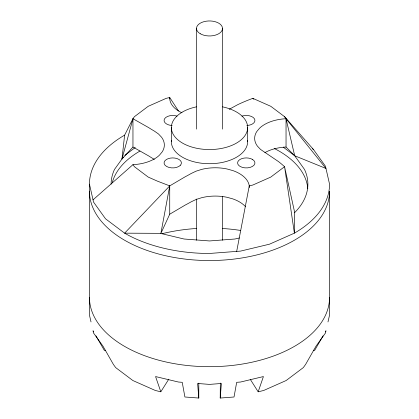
<?xml version="1.0" encoding="UTF-8"?>
<svg xmlns="http://www.w3.org/2000/svg" width="419" height="419" viewBox="0 0 419 419"><rect width="100%" height="100%" fill="white"/><g stroke="black" fill="none" stroke-linecap="round" stroke-linejoin="round"><path stroke-width="0.63" d="M325.322 331.895L325.966 330.769L325.458 333.016L315.989 346.209L305.613 364.41L303.33 367.589L286.114 380.541L263.671 390.482L258.167 391.802L263.42 376.561L240.569 382.028L236.677 382.322L234.027 396.997L220.216 398.05L220.321 383.071M229.214 109.296L237.735 104.666A142.701 82.386 0 0 1 252.84 98.355L270.789 106.306L284.564 116.671L286.041 118.729L286.041 147.038L294.698 155.753L304.524 169.454A98.376 56.795 0 0 1 294.698 212.553L294.384 233.163L269.522 244.177L240.569 251.101L209.5 253.464A120.049 69.308 0 0 1 124.616 233.163L105.536 218.807L93.542 202.089L89.451 184.156A120.049 69.308 0 0 1 124.616 135.143L132.959 118.729L134.436 116.671L148.211 106.306L166.16 98.355L169.732 97.501A32.661 18.855 0 0 0 181.94 112.779M220.216 398.05L221.373 383.485L209.5 384.391L197.632 383.485L198.789 398.05L184.894 396.992L182.234 382.317L178.431 382.028L155.564 376.561L160.823 391.796L155.329 390.482L132.886 380.541L115.67 367.589L113.387 364.41L103.011 346.209L93.542 333.016L93.034 330.769L93.678 331.895M93.034 199.842L132.959 164.651A34.133 19.703 0 0 0 159.445 155.171L162.242 151.809A34.133 19.703 0 0 0 161.561 137.223L158.455 133.949L154.339 131.074A142.701 82.386 0 0 1 148.845 127.722L132.959 118.729L132.959 147.038L121.981 158.995L124.616 135.143M132.959 164.651L134.436 166.71L148.211 177.075L157.188 181.05L169.732 185.884L160.854 233.472L169.732 214.193L169.732 185.884L185.303 176.708A142.701 82.386 0 0 0 191.111 173.539L196.097 171.162L201.764 169.37A34.133 19.703 0 0 1 227.025 168.977L232.854 170.591A34.133 19.703 0 0 1 249.268 185.884L249.368 187.183M236.677 251.395L249.268 185.884L252.84 185.03L270.789 177.075L284.564 166.71A142.701 82.386 0 0 0 278.556 161.629L260.545 149.431L257.439 146.158A34.133 19.703 0 0 1 256.758 131.571L259.555 128.209A34.133 19.703 0 0 1 286.041 118.729L325.966 168.464L294.698 155.753L283.234 147.127M327.983 321.933L329.549 315.078L329.549 191.232A120.049 69.308 0 0 1 209.5 260.539A120.049 69.308 0 0 1 89.451 191.232M121.981 158.995L132.959 118.729M323.049 335.839L314.617 350.473L313.349 350.205M160.823 391.796L168.768 379.195M123.306 157.141L114.476 169.454A98.376 56.795 0 0 0 111.124 184.156M169.732 185.884L124.616 233.163L160.309 233.341L184.041 239.013L209.5 240.951L234.959 239.013L239.338 237.971M124.825 155.36L135.248 147.519M169.732 214.193L185.303 205.017A142.701 82.386 0 0 0 191.111 201.848L196.097 199.47L201.764 197.679A34.133 19.703 0 0 1 227.025 197.286L232.854 198.899A34.133 19.703 0 0 1 245.466 206.619M105.651 350.205L104.383 350.473L95.951 335.839M132.959 147.038L148.845 156.03A142.701 82.386 0 0 0 154.339 159.382M312.459 148.745L313.464 149.499L325.458 166.217L329.549 184.156A120.049 69.308 0 0 1 294.384 233.163L284.564 166.71L294.698 212.553M252.84 98.355L253.804 99.209M284.564 116.671L313.464 149.499M178.473 110.977L169.732 97.501L169.732 98.784M250.494 379.677L258.167 391.802M286.041 118.729L294.698 155.753M91.017 321.933L89.451 315.078L89.451 184.156M249.268 185.884L249.268 187.167M247.639 127.538L247.639 141.69M222.499 28.455L222.499 129.115M222.499 196.438L222.499 240.228M198.789 383.16L198.789 398.05M196.501 28.455L196.501 129.115M196.501 199.051L196.501 240.228M171.361 127.538L171.361 141.69M329.549 297.385A120.049 69.308 0 0 1 209.5 366.693A120.049 69.308 0 0 1 89.451 297.385M162.294 233.661A120.049 69.308 0 0 1 196.443 228.491M222.557 228.491A120.049 69.308 0 0 1 240.569 230.44M264.887 152.616A34.133 19.703 0 0 1 286.041 147.038M241.941 116.126A8.668 5.002 0 0 1 253.149 117.414A8.668 5.002 0 0 1 252.4 123.998L250.609 124.794A8.668 5.002 0 0 1 246.838 125.454M247.571 140.417A38.139 22.018 0 0 1 209.5 163.709A38.139 22.018 0 0 1 171.429 140.417M112.271 182.584A98.376 56.795 0 0 1 139.936 151.07M274.246 148.467A98.376 56.795 0 0 1 307.787 188.77M172.162 125.454A8.668 5.002 0 0 1 168.391 124.794L166.6 123.998A8.668 5.002 0 0 1 165.851 117.414A8.668 5.002 0 0 1 177.059 116.126M222.536 106.845A38.139 22.018 0 0 1 240.092 140.684A38.139 22.018 0 0 1 178.908 140.684A38.139 22.018 0 0 1 196.464 106.845M180.233 165.421L178.855 166.458A8.668 5.002 0 0 1 166.6 166.458A8.668 5.002 0 0 1 166.6 159.382L168.391 158.586A8.668 5.002 0 0 1 178.855 159.382A8.668 5.002 0 0 1 180.233 165.421M252.4 159.382L250.609 158.586A8.668 5.002 0 0 0 240.145 159.382A8.668 5.002 0 0 0 238.767 165.421L240.145 166.458A8.668 5.002 0 0 0 252.4 166.458A8.668 5.002 0 0 0 252.4 159.382M200.308 33.766A12.999 7.505 0 0 0 222.06 30.398A12.999 7.505 0 0 0 206.138 21.207A12.999 7.505 0 0 0 200.308 33.766"/></g></svg>
